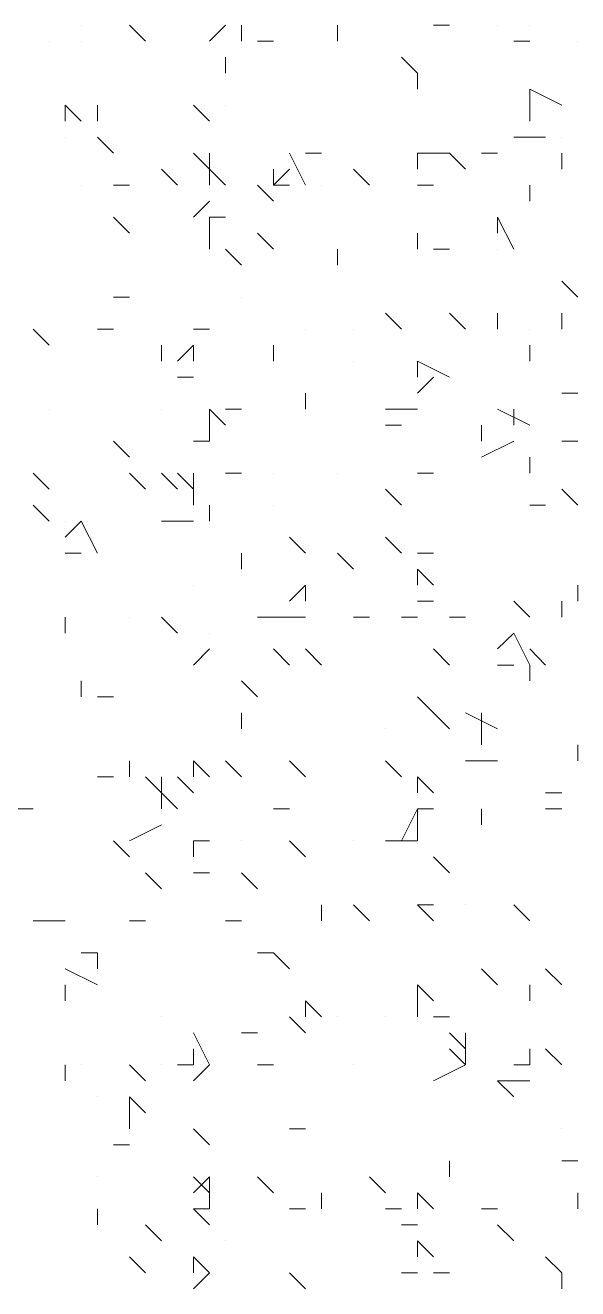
# Model space of a CAD drawing. Header units: millimetres. Extents: x 2928 to 3112, y 1220 to 1280.
# Drawn here: x 2999.9405 to 3000.0555, y 1263.2706 to 1263.5339 of the extents above; entities that cross this region are included whole.
import ezdxf

# ---------------------------------------------------------------- set-up
doc = ezdxf.new("R2010")
doc.units = ezdxf.units.MM

msp = doc.modelspace()

# ---------------------------------------------------------------- linework, layer by layer
at = {"color": 92, "linetype": 'Continuous', "lineweight": 5, "true_color": 0x00b800}
for points in [[(2999.95215, 1263.53394), (2999.95215, 1263.53394)], [(3000.03882, 1263.53394), (3000.03882, 1263.53394)], [(3000.04549, 1263.53394), (3000.04549, 1263.53394)], [(2999.94549, 1263.53061), (2999.94549, 1263.53061)], [(2999.95215, 1263.53061), (2999.95215, 1263.53061)], [(3000.05549, 1263.53061), (3000.05549, 1263.53061)], [(2999.98216, 1263.51727), (2999.98216, 1263.51727)], [(2999.94882, 1263.51061), (2999.94882, 1263.51061)], [(3000.05216, 1263.51061), (3000.05216, 1263.51061)], [(2999.95215, 1263.50061), (2999.95215, 1263.50061)], [(2999.97882, 1263.50061), (2999.97882, 1263.50061)], [(3000.00216, 1263.50061), (3000.00216, 1263.50061)], [(3000.03882, 1263.48727), (3000.03882, 1263.48727)], [(2999.98549, 1263.47727), (2999.98549, 1263.47727)], [(2999.99882, 1263.47061), (2999.99882, 1263.47061)], [(3000.00882, 1263.47061), (3000.00882, 1263.47061)], [(3000.04549, 1263.47061), (3000.04549, 1263.47061)], [(3000.00882, 1263.46394), (3000.00882, 1263.46394)], [(3000.02216, 1263.45727), (3000.02216, 1263.45727)], [(2999.94549, 1263.45394), (2999.94549, 1263.45394)], [(2999.96882, 1263.45394), (2999.96882, 1263.45394)], [(2999.99216, 1263.4406), (2999.99216, 1263.4406)], [(3000.00549, 1263.4406), (3000.00549, 1263.4406)], [(2999.99216, 1263.43394), (2999.99216, 1263.43394)], [(2999.94882, 1263.4306), (2999.94882, 1263.4306)], [(2999.97549, 1263.41727), (2999.97549, 1263.41727)], [(2999.96216, 1263.4106), (2999.96216, 1263.4106)], [(2999.97882, 1263.40727), (2999.97882, 1263.40727)], [(2999.97882, 1263.40727), (2999.97882, 1263.40727)], [(3000.01549, 1263.38727), (3000.01549, 1263.38727)], [(2999.98549, 1263.36394), (2999.98549, 1263.36394)], [(3000.00882, 1263.36394), (3000.00882, 1263.36394)], [(3000.03216, 1263.3506), (3000.03216, 1263.3506)], [(2999.96882, 1263.32727), (2999.96882, 1263.32727)], [(3000.00549, 1263.32727), (3000.00549, 1263.32727)], [(3000.01549, 1263.32727), (3000.01549, 1263.32727)], [(3000.02216, 1263.32727), (3000.02216, 1263.32727)], [(2999.95215, 1263.31727), (2999.95215, 1263.31727)], [(2999.96882, 1263.31727), (2999.96882, 1263.31727)], [(3000.00882, 1263.31727), (3000.00882, 1263.31727)], [(3000.03216, 1263.31727), (3000.03216, 1263.31727)], [(2999.95549, 1263.3106), (2999.95549, 1263.3106)], [(2999.99882, 1263.30394), (2999.99882, 1263.30394)], [(3000.05216, 1263.30394), (3000.05216, 1263.30394)], [(2999.95549, 1263.29394), (2999.95549, 1263.29394)], [(2999.98216, 1263.2806), (2999.98216, 1263.2806)]]:
    msp.add_lwpolyline(points, close=True, dxfattribs=at)
for points in [[(2999.96549, 1263.53061), (2999.96216, 1263.53394), (2999.96216, 1263.53394)], [(2999.97882, 1263.53061), (2999.98216, 1263.53394), (2999.98216, 1263.53394)], [(2999.98549, 1263.53061), (2999.98549, 1263.53394), (2999.98549, 1263.53394)], [(3000.00549, 1263.53061), (3000.00549, 1263.53394), (3000.00549, 1263.53394)], [(3000.02882, 1263.53394), (3000.02549, 1263.53394), (3000.02549, 1263.53394)], [(2999.99216, 1263.53061), (2999.98882, 1263.53061), (2999.98882, 1263.53061)], [(3000.04549, 1263.53061), (3000.04216, 1263.53061), (3000.04216, 1263.53061)], [(2999.98216, 1263.52394), (2999.98216, 1263.52727), (2999.98216, 1263.52727)], [(3000.02216, 1263.52394), (3000.01882, 1263.52727), (3000.01882, 1263.52727)], [(3000.02216, 1263.52061), (3000.02216, 1263.52394), (3000.02216, 1263.52394)], [(3000.04549, 1263.52061), (3000.05216, 1263.51727), (3000.05216, 1263.51727)], [(3000.04549, 1263.52061), (3000.04549, 1263.51394), (3000.04549, 1263.51394)], [(2999.94882, 1263.51727), (2999.95215, 1263.51394), (2999.95215, 1263.51394)], [(2999.94882, 1263.51727), (2999.94882, 1263.51394), (2999.94882, 1263.51394)], [(2999.95549, 1263.51394), (2999.95549, 1263.51727), (2999.95549, 1263.51727)], [(2999.97882, 1263.51394), (2999.97549, 1263.51727), (2999.97549, 1263.51727)], [(2999.95882, 1263.50727), (2999.95549, 1263.51061), (2999.95549, 1263.51061)], [(3000.04216, 1263.51061), (3000.04882, 1263.51061), (3000.04882, 1263.51061)], [(3000.04549, 1263.51061), (3000.04216, 1263.51061), (3000.04216, 1263.51061)], [(2999.97549, 1263.50727), (2999.98216, 1263.50061), (2999.98216, 1263.50061)], [(2999.97882, 1263.50727), (2999.97882, 1263.50061), (2999.97882, 1263.50061)], [(2999.99549, 1263.50727), (2999.99882, 1263.50061), (2999.99882, 1263.50061)], [(3000.00216, 1263.50727), (2999.99882, 1263.50727), (2999.99882, 1263.50727)], [(3000.02216, 1263.50727), (3000.02882, 1263.50727), (3000.02882, 1263.50727)], [(3000.02216, 1263.50727), (3000.02216, 1263.50394), (3000.02216, 1263.50394)], [(3000.03216, 1263.50394), (3000.02882, 1263.50727), (3000.02882, 1263.50727)], [(3000.03882, 1263.50727), (3000.03549, 1263.50727), (3000.03549, 1263.50727)], [(3000.05216, 1263.50394), (3000.05216, 1263.50727), (3000.05216, 1263.50727)], [(2999.97216, 1263.50061), (2999.96882, 1263.50394), (2999.96882, 1263.50394)], [(2999.99549, 1263.50394), (2999.99216, 1263.50061), (2999.99216, 1263.50061)], [(2999.99216, 1263.50061), (2999.99216, 1263.50394), (2999.99216, 1263.50394)], [(3000.01216, 1263.50061), (3000.00882, 1263.50394), (3000.00882, 1263.50394)], [(2999.96216, 1263.50061), (2999.95882, 1263.50061), (2999.95882, 1263.50061)], [(2999.99216, 1263.49727), (2999.98882, 1263.50061), (2999.98882, 1263.50061)], [(2999.99216, 1263.50061), (2999.99549, 1263.50061), (2999.99549, 1263.50061)], [(3000.02216, 1263.50061), (3000.02549, 1263.50061), (3000.02549, 1263.50061)], [(3000.04549, 1263.49727), (3000.04549, 1263.50061), (3000.04549, 1263.50061)], [(2999.97549, 1263.49394), (2999.97882, 1263.49727), (2999.97882, 1263.49727)], [(2999.96216, 1263.49061), (2999.95882, 1263.49394), (2999.95882, 1263.49394)], [(2999.97882, 1263.49394), (2999.98216, 1263.49394), (2999.98216, 1263.49394)], [(2999.97882, 1263.49394), (2999.97882, 1263.49061), (2999.97882, 1263.49061)], [(3000.03882, 1263.49394), (3000.04216, 1263.48727), (3000.04216, 1263.48727)], [(3000.03882, 1263.49394), (3000.03882, 1263.49061), (3000.03882, 1263.49061)], [(2999.97882, 1263.48727), (2999.97882, 1263.49061), (2999.97882, 1263.49061)], [(2999.99216, 1263.48727), (2999.98882, 1263.49061), (2999.98882, 1263.49061)], [(3000.02216, 1263.48727), (3000.02216, 1263.49061), (3000.02216, 1263.49061)], [(2999.98549, 1263.48394), (2999.98216, 1263.48727), (2999.98216, 1263.48727)], [(3000.00549, 1263.48394), (3000.00549, 1263.48727), (3000.00549, 1263.48727)], [(3000.02882, 1263.48727), (3000.02549, 1263.48727), (3000.02549, 1263.48727)], [(3000.05549, 1263.47727), (3000.05216, 1263.48061), (3000.05216, 1263.48061)], [(2999.96216, 1263.47727), (2999.95882, 1263.47727), (2999.95882, 1263.47727)], [(3000.01882, 1263.47061), (3000.01549, 1263.47394), (3000.01549, 1263.47394)], [(3000.03216, 1263.47061), (3000.02882, 1263.47394), (3000.02882, 1263.47394)], [(3000.03882, 1263.47061), (3000.03882, 1263.47394), (3000.03882, 1263.47394)], [(3000.05216, 1263.47061), (3000.05216, 1263.47394), (3000.05216, 1263.47394)], [(2999.94549, 1263.46727), (2999.94215, 1263.47061), (2999.94215, 1263.47061)], [(2999.95882, 1263.47061), (2999.95549, 1263.47061), (2999.95549, 1263.47061)], [(2999.97882, 1263.47061), (2999.97549, 1263.47061), (2999.97549, 1263.47061)], [(2999.96882, 1263.46394), (2999.96882, 1263.46727), (2999.96882, 1263.46727)], [(2999.97549, 1263.46727), (2999.97216, 1263.46394), (2999.97216, 1263.46394)], [(2999.97549, 1263.46727), (2999.97549, 1263.46394), (2999.97549, 1263.46394)], [(2999.99216, 1263.46394), (2999.99216, 1263.46727), (2999.99216, 1263.46727)], [(3000.04549, 1263.46394), (3000.04549, 1263.46727), (3000.04549, 1263.46727)], [(3000.02216, 1263.46394), (3000.02882, 1263.4606), (3000.02882, 1263.4606)], [(3000.02216, 1263.46394), (3000.02216, 1263.4606), (3000.02216, 1263.4606)], [(2999.97216, 1263.4606), (2999.97549, 1263.4606), (2999.97549, 1263.4606)], [(3000.02216, 1263.45727), (3000.02549, 1263.4606), (3000.02549, 1263.4606)], [(2999.99882, 1263.45394), (2999.99882, 1263.45727), (2999.99882, 1263.45727)], [(3000.05549, 1263.45727), (3000.05216, 1263.45727), (3000.05216, 1263.45727)], [(2999.97882, 1263.45394), (2999.98216, 1263.4506), (2999.98216, 1263.4506)], [(2999.97882, 1263.45394), (2999.97882, 1263.44727), (2999.97882, 1263.44727)], [(2999.98549, 1263.45394), (2999.98216, 1263.45394), (2999.98216, 1263.45394)], [(3000.01882, 1263.45394), (3000.01549, 1263.45394), (3000.01549, 1263.45394)], [(3000.01882, 1263.45394), (3000.02216, 1263.45394), (3000.02216, 1263.45394)], [(3000.03882, 1263.45394), (3000.04549, 1263.4506), (3000.04549, 1263.4506)], [(3000.04216, 1263.45394), (3000.04216, 1263.4506), (3000.04216, 1263.4506)], [(3000.01549, 1263.4506), (3000.01882, 1263.4506), (3000.01882, 1263.4506)], [(3000.03549, 1263.44727), (3000.03549, 1263.4506), (3000.03549, 1263.4506)], [(2999.96216, 1263.44394), (2999.95882, 1263.44727), (2999.95882, 1263.44727)], [(2999.97549, 1263.44727), (2999.97882, 1263.44727), (2999.97882, 1263.44727)], [(3000.03549, 1263.44394), (3000.04216, 1263.44727), (3000.04216, 1263.44727)], [(3000.05549, 1263.44727), (3000.05216, 1263.44727), (3000.05216, 1263.44727)], [(3000.04549, 1263.4406), (3000.04549, 1263.44394), (3000.04549, 1263.44394)], [(2999.94549, 1263.43727), (2999.94215, 1263.4406), (2999.94215, 1263.4406)], [(2999.96549, 1263.43727), (2999.96216, 1263.4406), (2999.96216, 1263.4406)], [(2999.97216, 1263.43727), (2999.96882, 1263.4406), (2999.96882, 1263.4406)], [(2999.97216, 1263.4406), (2999.97549, 1263.43727), (2999.97549, 1263.43727)], [(2999.97549, 1263.4406), (2999.97549, 1263.43394), (2999.97549, 1263.43394)], [(2999.98549, 1263.4406), (2999.98216, 1263.4406), (2999.98216, 1263.4406)], [(3000.02549, 1263.4406), (3000.02216, 1263.4406), (3000.02216, 1263.4406)], [(3000.01882, 1263.43394), (3000.01549, 1263.43727), (3000.01549, 1263.43727)], [(3000.05549, 1263.43394), (3000.05216, 1263.43727), (3000.05216, 1263.43727)], [(2999.94549, 1263.4306), (2999.94215, 1263.43394), (2999.94215, 1263.43394)], [(2999.97882, 1263.4306), (2999.97882, 1263.43394), (2999.97882, 1263.43394)], [(3000.04882, 1263.43394), (3000.04549, 1263.43394), (3000.04549, 1263.43394)], [(2999.95215, 1263.4306), (2999.94882, 1263.42727), (2999.94882, 1263.42727)], [(2999.95215, 1263.4306), (2999.95549, 1263.42394), (2999.95549, 1263.42394)], [(2999.96882, 1263.4306), (2999.97549, 1263.4306), (2999.97549, 1263.4306)], [(2999.99882, 1263.42394), (2999.99549, 1263.42727), (2999.99549, 1263.42727)], [(3000.01882, 1263.42394), (3000.01549, 1263.42727), (3000.01549, 1263.42727)], [(2999.94882, 1263.42394), (2999.95215, 1263.42394), (2999.95215, 1263.42394)], [(2999.98549, 1263.4206), (2999.98549, 1263.42394), (2999.98549, 1263.42394)], [(3000.00882, 1263.4206), (3000.00549, 1263.42394), (3000.00549, 1263.42394)], [(3000.02549, 1263.42394), (3000.02216, 1263.42394), (3000.02216, 1263.42394)], [(3000.02216, 1263.4206), (3000.02549, 1263.41727), (3000.02549, 1263.41727)], [(3000.02216, 1263.4206), (3000.02216, 1263.41727), (3000.02216, 1263.41727)], [(2999.99882, 1263.41727), (2999.99549, 1263.41394), (2999.99549, 1263.41394)], [(2999.99882, 1263.41727), (2999.99882, 1263.41394), (2999.99882, 1263.41394)], [(3000.05549, 1263.41394), (3000.05549, 1263.41727), (3000.05549, 1263.41727)], [(3000.02216, 1263.41394), (3000.02549, 1263.41394), (3000.02549, 1263.41394)], [(3000.04549, 1263.4106), (3000.04216, 1263.41394), (3000.04216, 1263.41394)], [(3000.05216, 1263.4106), (3000.05216, 1263.41394), (3000.05216, 1263.41394)], [(2999.94882, 1263.40727), (2999.94882, 1263.4106), (2999.94882, 1263.4106)], [(2999.97216, 1263.40727), (2999.96882, 1263.4106), (2999.96882, 1263.4106)], [(2999.99216, 1263.4106), (2999.98882, 1263.4106), (2999.98882, 1263.4106)], [(2999.99216, 1263.4106), (2999.99882, 1263.4106), (2999.99882, 1263.4106)], [(3000.01216, 1263.4106), (3000.00882, 1263.4106), (3000.00882, 1263.4106)], [(3000.02216, 1263.4106), (3000.01882, 1263.4106), (3000.01882, 1263.4106)], [(3000.03216, 1263.4106), (3000.02882, 1263.4106), (3000.02882, 1263.4106)], [(3000.04216, 1263.40727), (3000.03882, 1263.40394), (3000.03882, 1263.40394)], [(3000.04216, 1263.40727), (3000.04549, 1263.4006), (3000.04549, 1263.4006)], [(2999.97549, 1263.4006), (2999.97882, 1263.40394), (2999.97882, 1263.40394)], [(2999.99549, 1263.4006), (2999.99216, 1263.40394), (2999.99216, 1263.40394)], [(3000.00216, 1263.4006), (2999.99882, 1263.40394), (2999.99882, 1263.40394)], [(3000.02882, 1263.4006), (3000.02549, 1263.40394), (3000.02549, 1263.40394)], [(3000.04882, 1263.4006), (3000.04549, 1263.40394), (3000.04549, 1263.40394)], [(3000.03882, 1263.4006), (3000.04216, 1263.4006), (3000.04216, 1263.4006)], [(3000.04549, 1263.39727), (3000.04549, 1263.4006), (3000.04549, 1263.4006)], [(2999.95215, 1263.39394), (2999.95215, 1263.39727), (2999.95215, 1263.39727)], [(2999.98882, 1263.39394), (2999.98549, 1263.39727), (2999.98549, 1263.39727)], [(2999.95882, 1263.39394), (2999.95549, 1263.39394), (2999.95549, 1263.39394)], [(3000.02549, 1263.3906), (3000.02216, 1263.39394), (3000.02216, 1263.39394)], [(2999.98549, 1263.38727), (2999.98549, 1263.3906), (2999.98549, 1263.3906)], [(3000.02882, 1263.38727), (3000.02549, 1263.3906), (3000.02549, 1263.3906)], [(3000.03216, 1263.3906), (3000.03882, 1263.38727), (3000.03882, 1263.38727)], [(3000.03549, 1263.3906), (3000.03549, 1263.38394), (3000.03549, 1263.38394)], [(3000.05549, 1263.3806), (3000.05549, 1263.38394), (3000.05549, 1263.38394)], [(2999.96216, 1263.37727), (2999.96216, 1263.3806), (2999.96216, 1263.3806)], [(2999.96216, 1263.37727), (2999.96216, 1263.3806), (2999.96216, 1263.3806)], [(2999.97549, 1263.3806), (2999.97882, 1263.37727), (2999.97882, 1263.37727)], [(2999.97549, 1263.3806), (2999.97549, 1263.37727), (2999.97549, 1263.37727)], [(2999.97882, 1263.37727), (2999.97549, 1263.3806), (2999.97549, 1263.3806)], [(2999.98549, 1263.37727), (2999.98216, 1263.3806), (2999.98216, 1263.3806)], [(2999.99882, 1263.37727), (2999.99549, 1263.3806), (2999.99549, 1263.3806)], [(3000.01882, 1263.37727), (3000.01549, 1263.3806), (3000.01549, 1263.3806)], [(3000.03216, 1263.3806), (3000.03882, 1263.3806), (3000.03882, 1263.3806)], [(3000.03882, 1263.3806), (3000.03549, 1263.3806), (3000.03549, 1263.3806)], [(2999.95882, 1263.37727), (2999.95549, 1263.37727), (2999.95549, 1263.37727)], [(2999.96549, 1263.37727), (2999.97216, 1263.3706), (2999.97216, 1263.3706)], [(2999.96882, 1263.37727), (2999.96882, 1263.3706), (2999.96882, 1263.3706)], [(2999.97216, 1263.37727), (2999.97549, 1263.37394), (2999.97549, 1263.37394)], [(3000.02216, 1263.37727), (3000.02549, 1263.37394), (3000.02549, 1263.37394)], [(3000.02216, 1263.37727), (3000.02216, 1263.37394), (3000.02216, 1263.37394)], [(3000.05216, 1263.37394), (3000.04882, 1263.37394), (3000.04882, 1263.37394)], [(2999.94215, 1263.3706), (2999.93882, 1263.3706), (2999.93882, 1263.3706)], [(2999.99549, 1263.3706), (2999.99216, 1263.3706), (2999.99216, 1263.3706)], [(3000.02216, 1263.3706), (3000.01882, 1263.36394), (3000.01882, 1263.36394)], [(3000.02216, 1263.3706), (3000.02549, 1263.3706), (3000.02549, 1263.3706)], [(3000.02216, 1263.3706), (3000.02216, 1263.36394), (3000.02216, 1263.36394)], [(3000.03549, 1263.36727), (3000.03549, 1263.3706), (3000.03549, 1263.3706)], [(3000.05216, 1263.3706), (3000.04882, 1263.3706), (3000.04882, 1263.3706)], [(2999.96216, 1263.36394), (2999.96882, 1263.36727), (2999.96882, 1263.36727)], [(2999.96216, 1263.3606), (2999.95882, 1263.36394), (2999.95882, 1263.36394)], [(2999.97549, 1263.36394), (2999.97882, 1263.36394), (2999.97882, 1263.36394)], [(2999.97549, 1263.36394), (2999.97549, 1263.3606), (2999.97549, 1263.3606)], [(2999.99882, 1263.3606), (2999.99549, 1263.36394), (2999.99549, 1263.36394)], [(3000.01549, 1263.36394), (3000.02216, 1263.36394), (3000.02216, 1263.36394)], [(3000.02882, 1263.35727), (3000.02549, 1263.3606), (3000.02549, 1263.3606)], [(2999.96882, 1263.35394), (2999.96549, 1263.35727), (2999.96549, 1263.35727)], [(2999.97549, 1263.35727), (2999.97882, 1263.35727), (2999.97882, 1263.35727)], [(2999.98882, 1263.35394), (2999.98549, 1263.35727), (2999.98549, 1263.35727)], [(3000.00216, 1263.34727), (3000.00216, 1263.3506), (3000.00216, 1263.3506)], [(3000.01216, 1263.34727), (3000.00882, 1263.3506), (3000.00882, 1263.3506)], [(3000.02549, 1263.34727), (3000.02216, 1263.3506), (3000.02216, 1263.3506)], [(3000.02549, 1263.3506), (3000.02216, 1263.3506), (3000.02216, 1263.3506)], [(3000.04549, 1263.34727), (3000.04216, 1263.3506), (3000.04216, 1263.3506)], [(2999.94549, 1263.34727), (2999.94215, 1263.34727), (2999.94215, 1263.34727)], [(2999.94882, 1263.34727), (2999.94549, 1263.34727), (2999.94549, 1263.34727)], [(2999.96549, 1263.34727), (2999.96216, 1263.34727), (2999.96216, 1263.34727)], [(2999.96549, 1263.34727), (2999.96216, 1263.34727), (2999.96216, 1263.34727)], [(2999.98549, 1263.34727), (2999.98216, 1263.34727), (2999.98216, 1263.34727)], [(2999.95549, 1263.3406), (2999.95215, 1263.3406), (2999.95215, 1263.3406)], [(2999.95549, 1263.3406), (2999.95549, 1263.33727), (2999.95549, 1263.33727)], [(2999.99216, 1263.3406), (2999.98882, 1263.3406), (2999.98882, 1263.3406)], [(2999.99549, 1263.33727), (2999.99216, 1263.3406), (2999.99216, 1263.3406)], [(2999.94882, 1263.33727), (2999.95549, 1263.33394), (2999.95549, 1263.33394)], [(3000.03882, 1263.33394), (3000.03549, 1263.33727), (3000.03549, 1263.33727)], [(3000.05216, 1263.33394), (3000.04882, 1263.33727), (3000.04882, 1263.33727)], [(2999.94882, 1263.3306), (2999.94882, 1263.33394), (2999.94882, 1263.33394)], [(3000.02216, 1263.33394), (3000.02549, 1263.3306), (3000.02549, 1263.3306)], [(3000.02216, 1263.33394), (3000.02216, 1263.32727), (3000.02216, 1263.32727)], [(3000.04549, 1263.3306), (3000.04549, 1263.33394), (3000.04549, 1263.33394)], [(2999.99882, 1263.3306), (3000.00216, 1263.32727), (3000.00216, 1263.32727)], [(2999.99882, 1263.3306), (2999.99882, 1263.32727), (2999.99882, 1263.32727)], [(2999.99549, 1263.32727), (2999.99882, 1263.32394), (2999.99882, 1263.32394)], [(3000.02882, 1263.32727), (3000.02549, 1263.32727), (3000.02549, 1263.32727)], [(2999.97549, 1263.32394), (2999.97882, 1263.31727), (2999.97882, 1263.31727)], [(2999.98882, 1263.32394), (2999.98549, 1263.32394), (2999.98549, 1263.32394)], [(3000.02882, 1263.32394), (3000.03216, 1263.3206), (3000.03216, 1263.3206)], [(3000.03216, 1263.32394), (3000.03216, 1263.31727), (3000.03216, 1263.31727)], [(2999.97549, 1263.3206), (2999.97549, 1263.31727), (2999.97549, 1263.31727)], [(3000.03216, 1263.31727), (3000.02882, 1263.3206), (3000.02882, 1263.3206)], [(3000.04549, 1263.3206), (3000.04549, 1263.31727), (3000.04549, 1263.31727)], [(3000.05216, 1263.31727), (3000.04882, 1263.3206), (3000.04882, 1263.3206)], [(2999.94882, 1263.31394), (2999.94882, 1263.31727), (2999.94882, 1263.31727)], [(2999.96549, 1263.31394), (2999.96216, 1263.31727), (2999.96216, 1263.31727)], [(2999.97549, 1263.31727), (2999.97216, 1263.31727), (2999.97216, 1263.31727)], [(2999.97549, 1263.31394), (2999.97882, 1263.31727), (2999.97882, 1263.31727)], [(2999.99216, 1263.31727), (2999.98882, 1263.31727), (2999.98882, 1263.31727)], [(3000.02549, 1263.31394), (3000.03216, 1263.31727), (3000.03216, 1263.31727)], [(3000.04549, 1263.31727), (3000.04216, 1263.31727), (3000.04216, 1263.31727)], [(3000.03882, 1263.31394), (3000.04549, 1263.31394), (3000.04549, 1263.31394)], [(3000.04216, 1263.3106), (3000.03882, 1263.31394), (3000.03882, 1263.31394)], [(2999.96216, 1263.3106), (2999.96549, 1263.30727), (2999.96549, 1263.30727)], [(2999.96216, 1263.3106), (2999.96216, 1263.30394), (2999.96216, 1263.30394)], [(2999.97882, 1263.3006), (2999.97549, 1263.30394), (2999.97549, 1263.30394)], [(2999.99882, 1263.30394), (2999.99549, 1263.30394), (2999.99549, 1263.30394)], [(2999.95882, 1263.3006), (2999.96216, 1263.3006), (2999.96216, 1263.3006)], [(3000.02882, 1263.29394), (3000.02882, 1263.29727), (3000.02882, 1263.29727)], [(3000.05549, 1263.29727), (3000.05216, 1263.29727), (3000.05216, 1263.29727)], [(2999.97882, 1263.29394), (2999.97549, 1263.2906), (2999.97549, 1263.2906)], [(2999.97882, 1263.2906), (2999.97549, 1263.29394), (2999.97549, 1263.29394)], [(2999.97882, 1263.29394), (2999.97882, 1263.28727), (2999.97882, 1263.28727)], [(2999.99216, 1263.2906), (2999.98882, 1263.29394), (2999.98882, 1263.29394)], [(3000.01549, 1263.2906), (3000.01216, 1263.29394), (3000.01216, 1263.29394)], [(3000.00216, 1263.28727), (3000.00216, 1263.2906), (3000.00216, 1263.2906)], [(3000.02216, 1263.2906), (3000.02549, 1263.28727), (3000.02549, 1263.28727)], [(3000.02216, 1263.2906), (3000.02216, 1263.28727), (3000.02216, 1263.28727)], [(3000.02549, 1263.28727), (3000.02216, 1263.2906), (3000.02216, 1263.2906)], [(3000.05549, 1263.28727), (3000.05549, 1263.2906), (3000.05549, 1263.2906)], [(2999.95549, 1263.28394), (2999.95549, 1263.28727), (2999.95549, 1263.28727)], [(2999.97549, 1263.28727), (2999.97882, 1263.28727), (2999.97882, 1263.28727)], [(2999.97882, 1263.28394), (2999.97549, 1263.28727), (2999.97549, 1263.28727)], [(2999.99882, 1263.28727), (2999.99549, 1263.28727), (2999.99549, 1263.28727)], [(3000.01882, 1263.28727), (3000.01549, 1263.28727), (3000.01549, 1263.28727)], [(3000.03882, 1263.28727), (3000.03549, 1263.28727), (3000.03549, 1263.28727)], [(2999.96882, 1263.2806), (2999.96549, 1263.28394), (2999.96549, 1263.28394)], [(3000.01882, 1263.28394), (3000.02216, 1263.28394), (3000.02216, 1263.28394)], [(3000.04216, 1263.2806), (3000.03882, 1263.28394), (3000.03882, 1263.28394)], [(3000.02216, 1263.2806), (3000.02549, 1263.27727), (3000.02549, 1263.27727)], [(3000.02216, 1263.2806), (3000.02216, 1263.27727), (3000.02216, 1263.27727)], [(2999.96549, 1263.27394), (2999.96216, 1263.27727), (2999.96216, 1263.27727)], [(2999.97549, 1263.27727), (2999.97882, 1263.27394), (2999.97882, 1263.27394)], [(2999.97549, 1263.27727), (2999.97549, 1263.27394), (2999.97549, 1263.27394)], [(3000.05216, 1263.27394), (3000.04882, 1263.27727), (3000.04882, 1263.27727)], [(2999.97549, 1263.2706), (2999.97882, 1263.27394), (2999.97882, 1263.27394)], [(2999.99882, 1263.2706), (2999.99549, 1263.27394), (2999.99549, 1263.27394)], [(3000.01882, 1263.27394), (3000.02216, 1263.27394), (3000.02216, 1263.27394)], [(3000.02882, 1263.27394), (3000.02549, 1263.27394), (3000.02549, 1263.27394)], [(3000.05216, 1263.2706), (3000.05216, 1263.27394), (3000.05216, 1263.27394)]]:
    msp.add_lwpolyline(points, dxfattribs=at)

doc.saveas('drawing.dxf')
